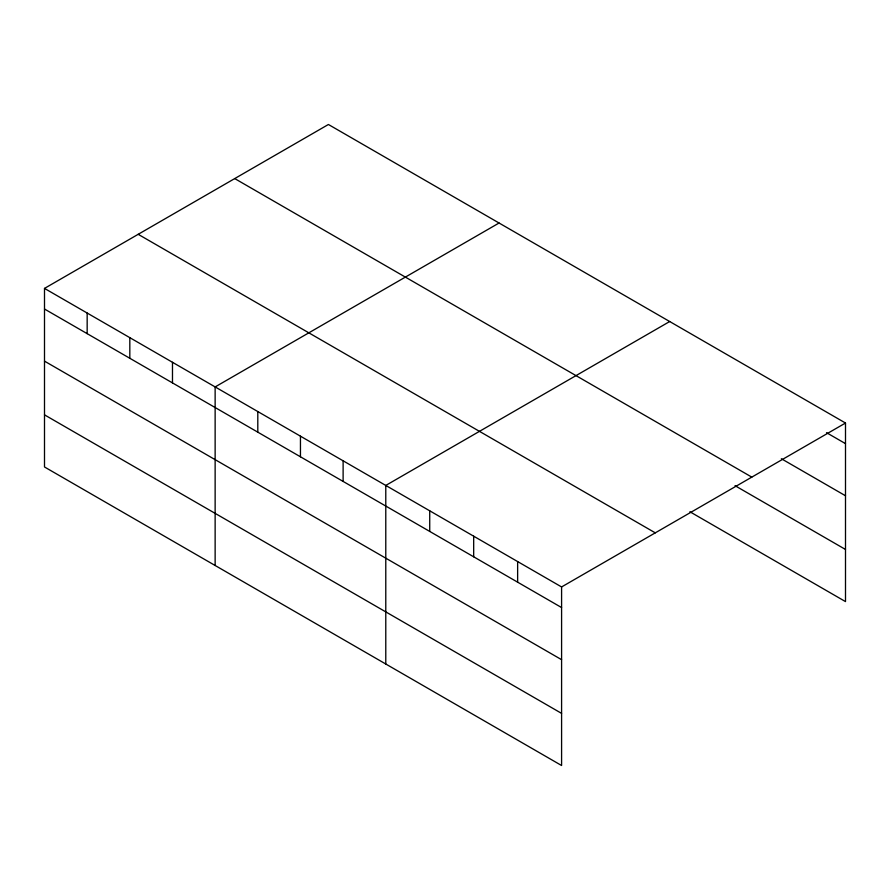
<?xml version="1.0" encoding="UTF-8"?>
<svg xmlns="http://www.w3.org/2000/svg" width="890" height="890" viewBox="0 0 890 890"><rect width="100%" height="100%" fill="white"/><g stroke="black" fill="none" stroke-linecap="round" stroke-linejoin="round"><path stroke-width="1.33" d="M44.5 288.405L561.59 586.944L561.59 765.511L44.5 466.972L44.5 288.405L328.41 124.489L845.5 423.028L845.5 601.596L689.884 511.75M499.056 223.012L215.135 386.928L215.135 565.495M669.692 321.524L385.782 485.439L385.782 664.007M561.59 586.944L845.5 423.028M826.499 432.662L845.5 443.643M781.353 458.728L845.5 495.763M234.726 178.579L751.805 477.118M735.029 485.684L845.5 549.464M138.195 234.315L655.274 532.854M44.5 309.019L561.59 607.558M44.5 361.14L561.59 659.679M44.5 414.851L561.59 713.38M517.635 561.568L517.635 582.182M473.68 536.192L473.68 556.806M429.725 510.816L429.725 531.43M343.117 460.809L343.117 481.423M300.453 436.178L300.453 456.793M257.8 411.547L257.8 432.162M172.482 362.297L172.482 382.9M129.818 337.666L129.818 358.27M87.164 313.035L87.164 333.65"/></g></svg>
